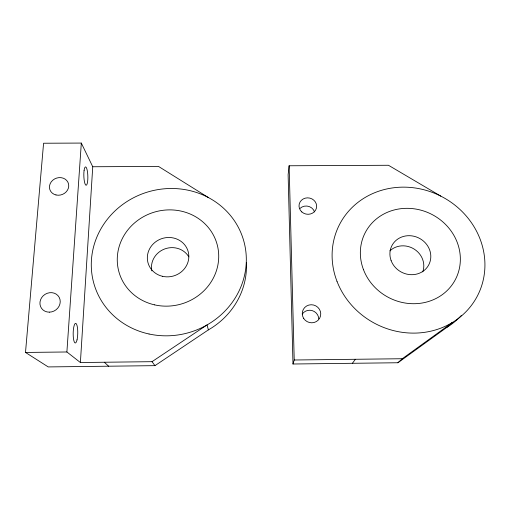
<?xml version="1.0" encoding="UTF-8"?>
<svg xmlns="http://www.w3.org/2000/svg" width="510" height="510" viewBox="0 0 510 510"><rect width="100%" height="100%" fill="white"/><g stroke="black" fill="none" stroke-linecap="round" stroke-linejoin="round"><path stroke-width="0.76" d="M208.367 329.893L207.073 324.921L152.018 361.679L80.389 362.527L92.743 166.751L81.319 143.074L43.579 143.233L25.5 352.448L48.233 366.926L154.957 365.651L208.367 329.893A75.709 71.394 -17.6 0 0 246.387 262.733M80.389 362.527L66.893 351.976L81.319 143.074M440.799 196.127L388.467 165.272L289.125 165.769L288.124 174.688L292.982 364.006L397.908 362.75L446.9 327.337A75.454 69.902 27.9 0 0 461.448 315.327M292.982 364.006L294.219 360.003L289.125 165.769M352.384 363.292L355.406 359.282M397.908 362.75L402.294 358.728L452.663 322.333L446.9 327.337M25.5 352.448L66.893 351.976M294.219 360.003L402.294 358.728M92.743 166.751L158.502 166.419L208.392 197.548M104.301 362.247L108.655 366.206M152.018 361.679L154.957 365.651M151.827 270.867A20.03 18.883 -17.5 0 1 164.583 249.001A20.03 18.883 -17.5 0 1 188.827 256.868M389.863 250.882A19.966 18.487 27.8 0 1 414.324 249.186A19.966 18.487 27.8 0 1 422.739 271.881M300.058 208.392A8.593 8.007 9.9 0 1 314.498 211.88M302.29 314.039A9.021 8.746 23.1 0 1 318.769 318.897M55.979 194.954A9.773 8.676 -20.3 0 0 68.563 184.046A9.773 8.676 -20.3 0 0 52.747 180.24A9.773 8.676 -20.3 0 0 55.979 194.954M49.355 312.158A10.417 9.486 -32.5 0 0 59.217 297.4A10.417 9.486 -32.5 0 0 41.667 297.63A10.417 9.486 -32.5 0 0 49.355 312.158M77.035 339.845A9.83 2.289 -89 0 0 76.13 323.589A9.83 2.289 -89 0 0 73.236 336.103A9.83 2.289 -89 0 0 77.035 339.845M84.099 170.372A9.18 1.995 88.1 0 0 85.827 185.143A9.18 1.995 88.1 0 0 87.586 172.673A9.18 1.995 88.1 0 0 84.099 170.372M391.094 260.527A20.782 19.157 27.1 0 0 425.946 268.776A20.782 19.157 27.1 0 0 414.031 236.277A20.782 19.157 27.1 0 0 391.094 260.527M162.346 276.273A20.853 19.578 -16.8 0 0 188.222 251.761A20.853 19.578 -16.8 0 0 153.676 243.487A20.853 19.578 -16.8 0 0 162.346 276.273M301.812 211.943A8.836 8.205 9.7 0 0 316.423 208.112A8.836 8.205 9.7 0 0 305.241 198.154A8.836 8.205 9.7 0 0 301.812 211.943M303.673 318.399A9.288 8.989 22.2 0 0 319.674 318.183A9.288 8.989 22.2 0 0 311.164 304.744A9.288 8.989 22.2 0 0 303.673 318.399M154.536 304.852A50.987 47.876 -16.8 0 0 217.075 244.239A50.987 47.876 -16.8 0 0 132.345 224.955A50.987 47.876 -16.8 0 0 154.536 304.852M149.054 334.005A77.915 73.255 -17.1 0 0 243.595 240.331A77.915 73.255 -17.1 0 0 113.755 212.128A77.915 73.255 -17.1 0 0 149.054 334.005M337.008 281.367A77.641 71.687 27.4 0 0 467.6 309.997A77.641 71.687 27.4 0 0 420.928 189.038A77.641 71.687 27.4 0 0 337.008 281.367M363.42 269.497A50.809 46.837 27.2 0 0 448.768 288.909A50.809 46.837 27.2 0 0 418.857 209.661A50.809 46.837 27.2 0 0 363.42 269.497"/></g></svg>
